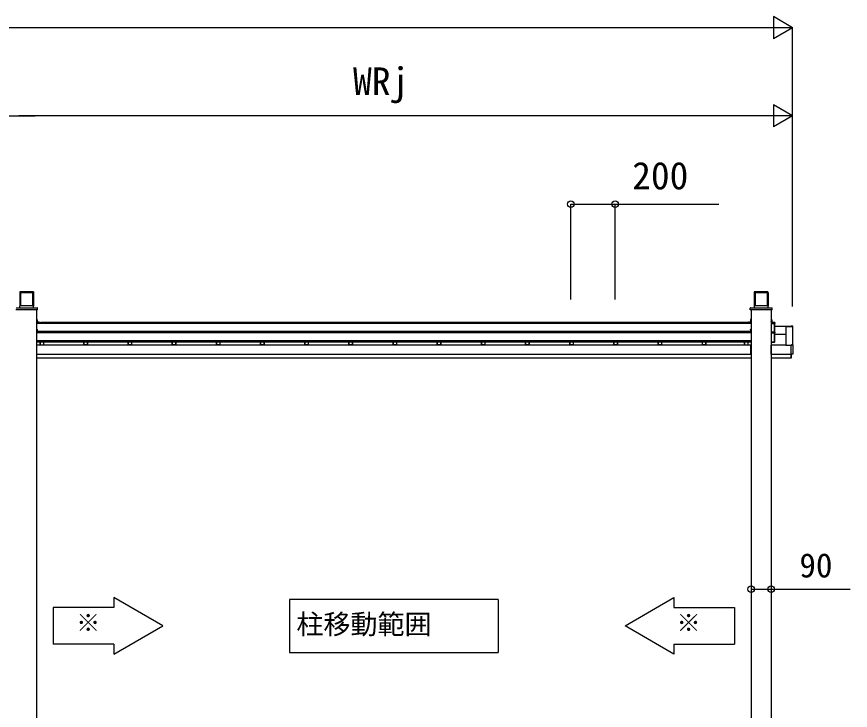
# Model space of a CAD drawing. Units: millimetres, scale not verified. Extents: x -8750 to 8750, y -12999 to 12940.
# Drawn here: x -2892 to 883, y 4704 to 7847 of the extents above; entities that cross this region are included whole.
import ezdxf
from ezdxf.enums import TextEntityAlignment as Align

# ---------------------------------------------------------------- set-up
doc = ezdxf.new("R2010")
doc.units = ezdxf.units.MM
doc.header["$LTSCALE"] = 70
doc.layers.add('0-5_YKK_A1', color=4, linetype='Continuous')
doc.layers.add('0-6_YKK_D', color=6, linetype='Continuous')
doc.styles.add('ＭＳ ゴシック', font='')
doc.styles.get('ＭＳ ゴシック').set_extended_font_data('MS Gothic')

msp = doc.modelspace()

# ---------------------------------------------------------------- linework, layer by layer
at = {"layer": '0-5_YKK_A1'}
for p, q in [((-2878.39, 6594.01), (-2878.39, 6535.92)), ((-2878.03, 6599.98), (-2878.38, 6594.35)), ((-2816.75, 6600.44), (-2877.53, 6600.44)), ((-2875.88, 6594.01), (-2875.88, 6536.17)), ((-2875.62, 6598.44), (-2875.87, 6594.35)), ((-2875.62, 6598.44), (-2818.67, 6598.44)), ((-2874.64, 6596.43), (-2874.64, 6536.17)), ((-2873.64, 6597.37), (-2820.64, 6597.37)), ((-2819.64, 6596.43), (-2819.64, 6536.17)), ((-2818.67, 6598.44), (-2818.41, 6594.35)), ((-2818.4, 6594.01), (-2818.4, 6536.17)), ((-2816.25, 6599.98), (-2815.9, 6594.35)), ((-2815.89, 6594.01), (-2815.89, 6535.92)), ((447.61, 6594.01), (447.61, 6535.92)), ((447.97, 6599.98), (447.62, 6594.35)), ((509.25, 6600.44), (448.47, 6600.44)), ((450.12, 6594.01), (450.12, 6536.17)), ((450.38, 6598.44), (450.13, 6594.35)), ((450.38, 6598.44), (507.33, 6598.44)), ((451.36, 6596.43), (451.36, 6536.17)), ((452.36, 6597.37), (505.36, 6597.37)), ((506.36, 6596.43), (506.36, 6536.17)), ((507.33, 6598.44), (507.59, 6594.35)), ((507.6, 6594.01), (507.6, 6536.17)), ((509.75, 6599.98), (510.1, 6594.35)), ((510.11, 6594.01), (510.11, 6535.92)), ((-2878.73, 6535.23), (-2879.2, 6527.6)), ((-2816.55, 6536.17), (-2877.73, 6536.17)), ((-2816.55, 6536.17), (-2877.73, 6536.17)), ((-2877.73, 6536.17), (-2877.73, 6536.17)), ((-2816.55, 6536.17), (-2816.55, 6536.17)), ((-2815.08, 6527.6), (-2815.55, 6535.23)), ((447.27, 6535.23), (446.8, 6527.6)), ((509.45, 6536.17), (448.27, 6536.17)), ((509.45, 6536.17), (448.27, 6536.17)), ((448.27, 6536.17), (448.27, 6536.17)), ((509.45, 6536.17), (509.45, 6536.17)), ((510.92, 6527.6), (510.45, 6535.23)), ((-2798.39, 6518.76), (-2895.9, 6518.76)), ((-2801.94, 6518.76), (-2801.94, 3250.6)), ((-2797.76, 6518.76), (-2798.39, 6518.76)), ((-2797.26, 6519.32), (-2797.71, 6526.66)), ((428.97, 6519.32), (429.42, 6526.66)), ((430.1, 6518.76), (429.47, 6518.76)), ((527.61, 6518.76), (430.1, 6518.76)), ((430.42, 6527.6), (431.05, 6527.6)), ((524.06, 6518.76), (524.06, 3250.6)), ((528.24, 6518.76), (527.61, 6518.76)), ((528.74, 6519.32), (528.29, 6526.66)), ((433.66, 6456.79), (-2801.94, 6456.79)), ((-2799.77, 6474.53), (-2800.64, 6474.53)), ((-2799.64, 6472.53), (-2799.64, 6471.28)), ((-2799.64, 6471.28), (-2799.64, 6461.75)), ((-2794.19, 6462.36), (-2794.19, 6462.4)), ((-2792.49, 6462.88), (-2792.49, 6462.91)), ((-2792.49, 6462.27), (-2792.49, 6462.88)), ((-2791.79, 6462.88), (-2791.79, 6462.91)), ((-2791.79, 6462.88), (-2791.79, 6462.27)), ((-2790.09, 6462.4), (-2790.09, 6462.36)), ((413.86, 6460.93), (-2782.14, 6460.93)), ((413.86, 6460.93), (-2782.14, 6460.93)), ((413.86, 6460.93), (413.86, 6461.25)), ((430.86, 6461.25), (413.86, 6461.25)), ((421.81, 6462.36), (421.81, 6462.4)), ((423.51, 6462.88), (423.51, 6462.91)), ((423.51, 6462.27), (423.51, 6462.88)), ((424.21, 6462.88), (424.21, 6462.91)), ((424.21, 6462.88), (424.21, 6462.27)), ((425.91, 6462.4), (425.91, 6462.36)), ((430.99, 6474.03), (430.99, 6466.6)), ((431.36, 6466.6), (430.99, 6466.6)), ((431.36, 6466.6), (431.36, 6461.75)), ((432.35, 6474.53), (431.49, 6474.53)), ((526.23, 6474.53), (524.06, 6474.53)), ((524.73, 6472.52), (524.06, 6472.52)), ((524.06, 6472.46), (524.3, 6472.46)), ((524.06, 6466.97), (524.3, 6466.97)), ((524.3, 6472.46), (524.73, 6472.52)), ((524.3, 6472.46), (524.3, 6466.97)), ((524.73, 6466.6), (524.3, 6466.97)), ((524.36, 6462.48), (538.86, 6462.48)), ((524.36, 6457.26), (538.56, 6457.26)), ((524.73, 6472.52), (524.73, 6466.6)), ((538.86, 6419.99), (538.86, 6456.96)), ((540.36, 6460.98), (540.36, 6457.26)), ((540.36, 6418), (540.36, 6457.26)), ((-2799.64, 6429.55), (-2799.64, 6428.3)), ((-2799.64, 6428.3), (-2799.64, 6421.34)), ((431.36, 6421.34), (-2799.64, 6421.34)), ((431.36, 6428.3), (431.36, 6429.55)), ((431.36, 6428.3), (431.36, 6421.34)), ((524.36, 6419.5), (538.86, 6419.5)), ((538.86, 6420.01), (538.86, 6419.5)), ((538.86, 6415.78), (538.86, 6419.5)), ((615.36, 6443.08), (540.36, 6443.08)), ((615.36, 6443.08), (540.36, 6443.08)), ((615.36, 6442.86), (540.36, 6442.86)), ((540.36, 6418), (540.36, 6414.28)), ((590.86, 6442.32), (590.86, 6358.51)), ((591.36, 6442.82), (620.36, 6442.82)), ((591.36, 6442.82), (591.36, 6358.55)), ((621.89, 6444.17), (614.36, 6444.66)), ((614.36, 6444.36), (614.36, 6444.66)), ((621.89, 6444.17), (614.36, 6444.66)), ((614.36, 6444.04), (614.36, 6444.36)), ((614.36, 6443.34), (614.36, 6444.04)), ((614.36, 6443.08), (614.36, 6443.34)), ((615.36, 6443.08), (615.36, 6442.86)), ((615.36, 6443.08), (615.36, 6443.08)), ((615.36, 6442.86), (615.36, 6442.82)), ((620.36, 6442.82), (620.36, 6360.1)), ((620.86, 6442.32), (620.86, 6360.1)), ((621.89, 6444.17), (621.89, 6444.17)), ((622.36, 6443.67), (622.36, 6443.31)), ((622.36, 6402.28), (622.36, 6443.31)), ((433.66, 6413.81), (-2801.94, 6413.81)), ((524.36, 6415.78), (538.86, 6415.78)), ((524.36, 6415.78), (524.36, 6414.28)), ((524.36, 6414.28), (538.56, 6414.28)), ((538.86, 6377.01), (538.86, 6413.98)), ((540.36, 6373.84), (540.36, 6414.28)), ((590.86, 6407.6), (540.36, 6407.6)), ((621.89, 6401.78), (620.86, 6401.72)), ((433.66, 6378.36), (-2801.94, 6378.36)), ((-2801.94, 6373.61), (433.66, 6373.61)), ((-2801.14, 6356.56), (-2801.94, 6356.56)), ((-2801.14, 6356.56), (-2801.94, 6356.56)), ((-2801.14, 6356.18), (-2801.94, 6356.18)), ((-2801.14, 6356.13), (-2801.94, 6356.13)), ((-2801.14, 6356.13), (-2801.94, 6356.13)), ((-2801.14, 6355.7), (-2801.94, 6355.7)), ((-2801.14, 6355.2), (-2801.94, 6355.2)), ((432.86, 6359.13), (-2801.14, 6359.13)), ((-2801.14, 6358.51), (-2801.14, 6359.13)), ((-2801.14, 6359.13), (-2801.14, 6359.13)), ((432.86, 6359.13), (-2801.14, 6359.13)), ((-2801.14, 6358.5), (-2801.14, 6358.51)), ((-2801.14, 6358.29), (-2801.14, 6358.5)), ((-2801.14, 6357.76), (-2801.14, 6358.29)), ((-2801.14, 6318.81), (-2801.14, 6357.76)), ((-2787.44, 6373.61), (-2787.44, 6359.13)), ((-2787.14, 6373.61), (-2787.14, 6359.13)), ((-2786.14, 6373.61), (-2786.14, 6359.13)), ((-2771.14, 6373.61), (-2771.14, 6359.13)), ((-2770.14, 6373.61), (-2770.14, 6359.13)), ((-2587.44, 6359.13), (-2587.44, 6373.61)), ((-2587.14, 6359.13), (-2587.14, 6373.61)), ((-2586.14, 6359.61), (-2586.14, 6373.61)), ((-2571.14, 6359.61), (-2586.14, 6359.61)), ((-2571.14, 6359.61), (-2571.14, 6373.61)), ((-2570.14, 6359.13), (-2570.14, 6373.61)), ((-2387.44, 6359.13), (-2387.44, 6373.61)), ((-2387.14, 6359.13), (-2387.14, 6373.61)), ((-2386.14, 6359.61), (-2386.14, 6373.61)), ((-2371.14, 6359.61), (-2386.14, 6359.61)), ((-2371.14, 6359.61), (-2371.14, 6373.61)), ((-2370.14, 6359.13), (-2370.14, 6373.61)), ((-2187.44, 6359.13), (-2187.44, 6373.61)), ((-2187.14, 6359.13), (-2187.14, 6373.61)), ((-2186.14, 6359.61), (-2186.14, 6373.61)), ((-2171.14, 6359.61), (-2186.14, 6359.61)), ((-2171.14, 6359.61), (-2171.14, 6373.61)), ((-2170.14, 6359.13), (-2170.14, 6373.61)), ((-1987.44, 6359.13), (-1987.44, 6373.61)), ((-1987.14, 6359.13), (-1987.14, 6373.61)), ((-1986.14, 6359.61), (-1986.14, 6373.61)), ((-1971.14, 6359.61), (-1986.14, 6359.61)), ((-1971.14, 6359.61), (-1971.14, 6373.61)), ((-1970.14, 6359.13), (-1970.14, 6373.61)), ((-1787.44, 6359.13), (-1787.44, 6373.61)), ((-1787.14, 6359.13), (-1787.14, 6373.61)), ((-1786.14, 6359.61), (-1786.14, 6373.61)), ((-1771.14, 6359.61), (-1786.14, 6359.61)), ((-1771.14, 6359.61), (-1771.14, 6373.61)), ((-1770.14, 6359.13), (-1770.14, 6373.61)), ((-1587.44, 6359.13), (-1587.44, 6373.61)), ((-1587.14, 6359.13), (-1587.14, 6373.61)), ((-1586.14, 6359.61), (-1586.14, 6373.61)), ((-1571.14, 6359.61), (-1586.14, 6359.61)), ((-1571.14, 6359.61), (-1571.14, 6373.61)), ((-1570.14, 6359.13), (-1570.14, 6373.61)), ((-1387.44, 6359.13), (-1387.44, 6373.61)), ((-1387.14, 6359.13), (-1387.14, 6373.61)), ((-1386.14, 6359.61), (-1386.14, 6373.61)), ((-1371.14, 6359.61), (-1386.14, 6359.61)), ((-1371.14, 6359.61), (-1371.14, 6373.61)), ((-1370.14, 6359.13), (-1370.14, 6373.61)), ((-1187.44, 6359.13), (-1187.44, 6373.61)), ((-1187.14, 6359.13), (-1187.14, 6373.61)), ((-1186.14, 6359.61), (-1186.14, 6373.61)), ((-1171.14, 6359.61), (-1186.14, 6359.61)), ((-1171.14, 6359.61), (-1171.14, 6373.61)), ((-1170.14, 6359.13), (-1170.14, 6373.61)), ((-987.44, 6359.13), (-987.44, 6373.61)), ((-987.14, 6359.13), (-987.14, 6373.61)), ((-986.14, 6359.61), (-986.14, 6373.61)), ((-971.14, 6359.61), (-986.14, 6359.61)), ((-971.14, 6359.61), (-971.14, 6373.61)), ((-970.14, 6359.13), (-970.14, 6373.61)), ((-787.44, 6359.13), (-787.44, 6373.61)), ((-787.14, 6359.13), (-787.14, 6373.61)), ((-786.14, 6359.61), (-786.14, 6373.61)), ((-771.14, 6359.61), (-786.14, 6359.61)), ((-771.14, 6359.61), (-771.14, 6373.61)), ((-770.14, 6359.13), (-770.14, 6373.61)), ((-587.44, 6359.13), (-587.44, 6373.61)), ((-587.14, 6359.13), (-587.14, 6373.61)), ((-586.14, 6359.61), (-586.14, 6373.61)), ((-571.14, 6359.61), (-586.14, 6359.61)), ((-571.14, 6359.61), (-571.14, 6373.61)), ((-570.14, 6359.13), (-570.14, 6373.61)), ((-387.44, 6359.13), (-387.44, 6373.61)), ((-387.14, 6359.13), (-387.14, 6373.61)), ((-386.14, 6359.61), (-386.14, 6373.61)), ((-371.14, 6359.61), (-386.14, 6359.61)), ((-371.14, 6359.61), (-371.14, 6373.61)), ((-370.14, 6359.13), (-370.14, 6373.61)), ((-187.44, 6359.13), (-187.44, 6373.61)), ((-187.14, 6359.13), (-187.14, 6373.61)), ((-186.14, 6359.61), (-186.14, 6373.61)), ((-171.14, 6359.61), (-186.14, 6359.61)), ((-171.14, 6359.61), (-171.14, 6373.61)), ((-170.14, 6359.13), (-170.14, 6373.61)), ((12.56, 6359.13), (12.56, 6373.61)), ((12.86, 6359.13), (12.86, 6373.61)), ((13.86, 6359.61), (13.86, 6373.61)), ((28.86, 6359.61), (13.86, 6359.61)), ((28.86, 6359.61), (28.86, 6373.61)), ((29.86, 6359.13), (29.86, 6373.61)), ((212.56, 6359.13), (212.56, 6373.61)), ((212.86, 6359.13), (212.86, 6373.61)), ((213.86, 6359.61), (213.86, 6373.61)), ((228.86, 6359.61), (213.86, 6359.61)), ((228.86, 6359.61), (228.86, 6373.61)), ((229.86, 6359.13), (229.86, 6373.61)), ((401.86, 6373.61), (401.86, 6359.13)), ((402.86, 6373.61), (402.86, 6359.13)), ((417.86, 6373.61), (417.86, 6359.13)), ((418.86, 6373.61), (418.86, 6359.13)), ((419.16, 6373.61), (419.16, 6359.13)), ((432.86, 6358.51), (432.86, 6359.13)), ((432.86, 6359.13), (432.86, 6359.13)), ((432.86, 6358.5), (432.86, 6358.51)), ((432.86, 6358.29), (432.86, 6358.5)), ((432.86, 6357.76), (432.86, 6358.29)), ((432.86, 6318.81), (432.86, 6357.76)), ((524.06, 6373.61), (538.86, 6373.61)), ((524.36, 6372.34), (538.86, 6372.34)), ((590.86, 6359.13), (524.86, 6359.13)), ((590.86, 6359.13), (524.86, 6359.13)), ((524.86, 6358.29), (524.86, 6358.5)), ((524.86, 6357.76), (524.86, 6358.29)), ((524.86, 6318.81), (524.86, 6357.76)), ((538.86, 6377.03), (538.86, 6376.26)), ((538.86, 6376.26), (538.86, 6375.6)), ((591.36, 6358.55), (614.36, 6358.55)), ((615.56, 6359.89), (614.36, 6359.89)), ((614.36, 6359.24), (614.36, 6359.89)), ((614.36, 6359.89), (614.36, 6359.89)), ((614.36, 6358.72), (614.36, 6359.24)), ((614.36, 6317.7), (614.36, 6358.72)), ((616.16, 6360.1), (621.86, 6360.1)), ((622.36, 6359.6), (622.36, 6317.65)), ((-2801.14, 6318.34), (-2801.14, 6318.81)), ((-2801.14, 6318.34), (432.86, 6318.34)), ((432.86, 6318.34), (432.86, 6318.81)), ((524.86, 6318.34), (524.86, 6318.81)), ((524.86, 6318.34), (614.36, 6318.34)), ((612.86, 6318.34), (612.86, 6299.1)), ((614.36, 6317.22), (614.36, 6317.7)), ((614.36, 6317.22), (614.36, 6317.17)), ((614.36, 6317.17), (616.06, 6317.17)), ((621.86, 6317.16), (616.16, 6317.16)), ((-2801.94, 6300.63), (433.66, 6300.63)), ((524.06, 6300.63), (612.86, 6300.63)), ((-2452.67, 5214.6), (-2452.67, 5169.8)), ((84.25, 5214.6), (84.25, 5169.8)), ((-711.65, 5206.6), (-711.65, 4966.6)), ((-2452.67, 5003.4), (-2726.27, 5003.4)), ((-2452.67, 5003.4), (-2452.67, 4958.6)), ((84.25, 5003.4), (357.85, 5003.4)), ((84.25, 5003.4), (84.25, 4958.6))]:
    msp.add_line(p, q, dxfattribs=at)
for points in [[(-2894.95, 6527.6), (-2799.33, 6527.6), (-2798.71, 6527.6)], [(431.05, 6527.6), (526.67, 6527.6), (527.29, 6527.6)], [(433.66, 6518.76), (433.66, 3250.6), (434.16, 3250.6), (523.56, 3250.6)], [(-2799.27, 6474.03), (-2799.27, 6466.6), (-2799.64, 6466.6)], [(-2799.14, 6461.25), (-2782.14, 6461.25), (-2782.14, 6460.93)], [(526.73, 6474.03), (526.73, 6466.6), (524.73, 6466.6)], [(524.86, 6358.5), (524.86, 6358.51), (524.86, 6359.13), (524.86, 6359.13)], [(538.86, 6375.6), (538.86, 6375.08), (538.86, 6374.08), (538.86, 6373.61)], [(615.88, 6359.9), (615.79, 6359.9), (615.61, 6359.89), (615.56, 6359.89)], [(615.36, 6317.17), (615.36, 6299.1), (612.86, 6299.1)], [(-2452.67, 4958.6), (-2230.97, 5086.6), (-2452.67, 5214.6)], [(84.25, 4958.6), (-137.46, 5086.6), (84.25, 5214.6)], [(-711.65, 5206.6), (-1656.64, 5206.6), (-1656.64, 4966.6), (-711.65, 4966.6)], [(-2452.67, 5169.8), (-2726.27, 5169.8), (-2726.27, 5003.4)], [(84.25, 5169.8), (357.85, 5169.8), (357.85, 5003.4)]]:
    msp.add_lwpolyline(points, dxfattribs=at)
for centre, radius, start, end in [((-2877.73, 6535.17), 1, 90, 176.48397), ((-2877.73, 6535.17), 0.999, 89.96394, 176.45762), ((-2816.55, 6535.17), 1, 3.51603, 90), ((-2816.55, 6535.17), 0.999, 3.54238, 90.03606), ((448.27, 6535.17), 1, 90, 176.48397), ((448.27, 6535.17), 0.999, 89.96394, 176.45762), ((509.45, 6535.17), 1, 3.51603, 90), ((509.45, 6535.17), 0.999, 3.54238, 90.03606), ((-2802.14, 6472.53), 2.5, 0.03717, 85.45262), ((-2799.14, 6461.75), 0.5, 180.03931, 270.03926), ((-2792.14, 6458.73), 4.2, 119.21546, 143.21111), ((-2792.14, 6458.74), 4.19, 94.78865, 119.29157), ((-2792.14, 6458.7), 4.19, 94.78865, 119.29157), ((-2792.14, 6458.83), 3.67, 84.52859, 95.47141), ((-2792.14, 6458.61), 3.67, 84.52859, 95.47141), ((-2792.14, 6458.74), 4.19, 60.70843, 85.21135), ((-2792.14, 6458.7), 4.19, 60.70843, 85.21135), ((-2792.14, 6458.73), 4.2, 36.78889, 60.78454), ((423.86, 6458.73), 4.2, 119.21546, 143.21111), ((423.86, 6458.74), 4.19, 94.78865, 119.29157), ((423.86, 6458.7), 4.19, 94.78865, 119.29157), ((423.86, 6458.83), 3.67, 84.52859, 95.47141), ((423.86, 6458.61), 3.67, 84.52859, 95.47141), ((423.86, 6458.74), 4.19, 60.70843, 85.21135), ((423.86, 6458.7), 4.19, 60.70843, 85.21135), ((423.86, 6458.73), 4.2, 36.78889, 60.78454), ((430.86, 6461.75), 0.5, 269.96074, 359.96069), ((433.86, 6472.53), 2.5, 94.54738, 126.9564), ((524.34, 6454.79), 7.68, 89.88072, 92.11817), ((524.34, 6464.95), 7.68, 267.88183, 270.11928), ((538.56, 6456.96), 0.3, 0.03931, 90.03926), ((538.86, 6460.98), 1.5, 0.03931, 90.03926), ((-2802.14, 6429.55), 2.5, 0.03717, 85.45262), ((433.86, 6429.55), 2.5, 94.54738, 179.96283), ((524.34, 6411.81), 7.68, 89.88072, 92.11817), ((538.86, 6418), 1.5, 0.03931, 90.03926), ((591.36, 6442.32), 0.5, 89.96074, 179.96069), ((620.36, 6442.32), 0.5, 0.03931, 90.03926), ((621.86, 6443.67), 0.5, 0, 86.3221), ((621.86, 6443.67), 0.5, 0.03611, 86.54232), ((524.34, 6423.47), 7.68, 267.88183, 270.11928), ((524.34, 6421.97), 7.68, 267.88183, 270.11928), ((538.56, 6413.98), 0.3, 0.03931, 90.03926), ((538.86, 6414.28), 1.5, 0.03931, 90.03926), ((621.86, 6402.28), 0.5, 273.45768, 359.96389), ((-2586.14, 6358.61), 1, 89.98303, 148.55407), ((-2571.14, 6358.61), 1, 31.44593, 90.01697), ((-2386.14, 6358.61), 1, 89.98303, 148.55407), ((-2371.14, 6358.61), 1, 31.44593, 90.01697), ((-2186.14, 6358.61), 1, 89.98303, 148.55407), ((-2171.14, 6358.61), 1, 31.44593, 90.01697), ((-1986.14, 6358.61), 1, 89.98303, 148.55407), ((-1971.14, 6358.61), 1, 31.44593, 90.01697), ((-1786.14, 6358.61), 1, 89.98303, 148.55407), ((-1771.14, 6358.61), 1, 31.44593, 90.01697), ((-1586.14, 6358.61), 1, 89.98303, 148.55407), ((-1571.14, 6358.61), 1, 31.44593, 90.01697), ((-1386.14, 6358.61), 1, 89.98303, 148.55407), ((-1371.14, 6358.61), 1, 31.44593, 90.01697), ((-1186.14, 6358.61), 1, 89.98303, 148.55407), ((-1171.14, 6358.61), 1, 31.44593, 90.01697), ((-986.14, 6358.61), 1, 89.98303, 148.55407), ((-971.14, 6358.61), 1, 31.44593, 90.01697), ((-786.14, 6358.61), 1, 89.98303, 148.55407), ((-771.14, 6358.61), 1, 31.44593, 90.01697), ((-586.14, 6358.61), 1, 89.98303, 148.55407), ((-571.14, 6358.61), 1, 31.44593, 90.01697), ((-386.14, 6358.61), 1, 89.98303, 148.55407), ((-371.14, 6358.61), 1, 31.44593, 90.01697), ((-186.14, 6358.61), 1, 89.98303, 148.55407), ((-171.14, 6358.61), 1, 31.44593, 90.01697), ((13.86, 6358.61), 1, 89.98303, 148.55407), ((28.86, 6358.61), 1, 31.44593, 90.01697), ((213.86, 6358.61), 1, 89.98303, 148.55407), ((228.86, 6358.61), 1, 31.44593, 90.01697), ((524.34, 6380.03), 7.68, 267.88183, 270.11928), ((538.86, 6373.84), 1.5, 269.96074, 359.96069), ((591.36, 6358.05), 0.501, 89.99831, 113.48316)]:
    msp.add_arc(centre, radius, start, end, dxfattribs=at)
for centre, major_axis, ratio, start_param, end_param in [((-2878.35, 6594.38), (0.033, 0.5), 0.058294, 1.6269593, 2.4123574), ((-2877.53, 6599.94), (-0.407, 0.293), 0.996273, 5.3376209, 6.843095), ((-2875.84, 6594.38), (0.033, 0.5), 0.058294, 1.6269593, 2.4123574), ((-2873.64, 6596.43), (-1, 0), 0.946294, 4.712389, 6.2831853), ((-2820.64, 6596.43), (-1, 0), 0.946294, 3.1415927, 4.712389), ((-2818.45, 6594.38), (-0.033, 0.5), 0.058294, 3.8708279, 4.6562261), ((-2816.75, 6599.94), (-0.407, -0.293), 0.996273, 2.5816829, 4.087157), ((-2815.94, 6594.38), (-0.033, 0.5), 0.058294, 3.8708279, 4.6562261), ((447.65, 6594.38), (0.033, 0.5), 0.058294, 1.6269593, 2.4123574), ((448.47, 6599.94), (-0.407, 0.293), 0.996273, 5.3376209, 6.843095), ((450.16, 6594.38), (0.033, 0.5), 0.058294, 1.6269593, 2.4123574), ((452.36, 6596.43), (-1, 0), 0.946294, 4.712389, 6.2831853), ((505.36, 6596.43), (-1, 0), 0.946294, 3.1415927, 4.712389), ((507.55, 6594.38), (-0.033, 0.5), 0.058294, 3.8708279, 4.6562261), ((509.25, 6599.94), (-0.407, -0.293), 0.996273, 2.5816829, 4.087157), ((510.06, 6594.38), (-0.033, 0.5), 0.058294, 3.8708279, 4.6562261), ((-2798.71, 6526.6), (-1, 0), 0.996804, 3.2550391, 4.712389), ((-2797.76, 6519.26), (-0.502, 0), 0.996804, 1.5707963, 3.2025954), ((-2798.71, 6526.6), (-0.712, 0.702), 0.999635, 3.9810615, 4.0335052), ((-2797.25, 6519.26), (-0.031, 0.5), 0.003189, 4.7731969, 4.8256406), ((429.47, 6519.26), (-0.502, 0), 0.996804, 6.2221826, 7.8539816), ((428.97, 6519.26), (0.031, 0.5), 0.003189, 1.4575447, 1.5099884), ((430.42, 6526.6), (-1, 0), 0.996804, 4.712389, 6.1697389), ((430.42, 6526.6), (-0.712, -0.702), 0.999635, 5.3912728, 5.4437165), ((527.29, 6526.6), (-1, 0), 0.996804, 3.2550391, 4.712389), ((528.24, 6519.26), (-0.502, 0), 0.996804, 1.5707963, 3.2025954), ((527.29, 6526.6), (-0.712, 0.702), 0.999635, 3.9810615, 4.0335052), ((528.75, 6519.26), (-0.031, 0.5), 0.003189, 4.7731969, 4.8256406), ((-2799.77, 6474.03), (-0.411, -0.287), 0.996037, 2.5343544, 4.1014238), ((431.49, 6474.03), (-0.411, 0.287), 0.996037, 5.3233542, 6.8904236), ((526.23, 6474.03), (-0.411, -0.287), 0.996037, 2.5343544, 4.1014238), ((616.16, 6359.8), (0, 0.3), 0.999505, 6.2831853, 7.4863059), ((621.86, 6359.6), (-0.411, -0.287), 0.996037, 2.5343544, 4.1014238), ((616.16, 6317.46), (0, 0.3), 0.999505, 2.8146713, 3.1415927), ((621.86, 6317.66), (-0.411, 0.287), 0.996037, 2.1817615, 3.7488309)]:
    msp.add_ellipse(centre, major_axis=major_axis, ratio=ratio, start_param=start_param, end_param=end_param, dxfattribs=at)
at = {"layer": '0-6_YKK_D'}
for p, q in [((620.86, 7797.37), (534.26, 7847.37)), ((534.26, 7847.37), (534.26, 7747.37)), ((520.86, 7797.37), (-6492.05, 7797.37)), ((620.86, 7797.37), (447.65, 7797.37)), ((620.86, 7797.37), (534.26, 7747.37)), ((620.86, 6534.99), (620.86, 7798.37)), ((620.86, 7397.37), (534.26, 7447.37)), ((534.26, 7447.37), (534.26, 7347.37)), ((620.86, 6533.99), (620.86, 7398.37)), ((-2982.05, 7397.37), (-2808.85, 7397.37)), ((520.86, 7397.37), (-2882.05, 7397.37)), ((620.86, 7397.37), (447.65, 7397.37)), ((620.86, 7397.37), (534.26, 7347.37)), ((-382.55, 6566.25), (-382.55, 6998.37)), ((-182.55, 6566.25), (-182.55, 6998.37))]:
    msp.add_line(p, q, dxfattribs=at)
for points in [[(-382.55, 6997.37), (-182.55, 6997.37), (287.11, 6997.37)], [(433.66, 5252.96), (524.06, 5252.96), (882.64, 5252.96)]]:
    msp.add_lwpolyline(points, dxfattribs=at)
for centre in [(-382.55, 6997.37), (-182.55, 6997.37), (433.66, 5252.96), (524.06, 5252.96)]:
    msp.add_circle(centre, 15, dxfattribs=at)

# ---------------------------------------------------------------- texts
at = {"layer": '0-5_YKK_A1', "style": 'ＭＳ ゴシック'}
for s, height, p in [('※', 79.77, (-2622.62, 5036.92)), ('柱移動範囲', 89.74, (-1625.41, 5022.27)), ('※', 79.77, (95.94, 5036.92))]:
    msp.add_text(s, height=height, dxfattribs=at).set_placement(p, align=Align.BOTTOM_LEFT)
at = {"layer": '0-6_YKK_D', "style": 'ＭＳ ゴシック'}
for s, height, p in [('WRj', 124.6, (-1368.95, 7455.21)), ('200', 124.6, (-105.11, 7027.37)), ('90', 110, (652.13, 5272.96))]:
    msp.add_text(s, height=height, dxfattribs=at).set_placement(p, align=Align.BOTTOM_LEFT)

doc.saveas('drawing.dxf')
